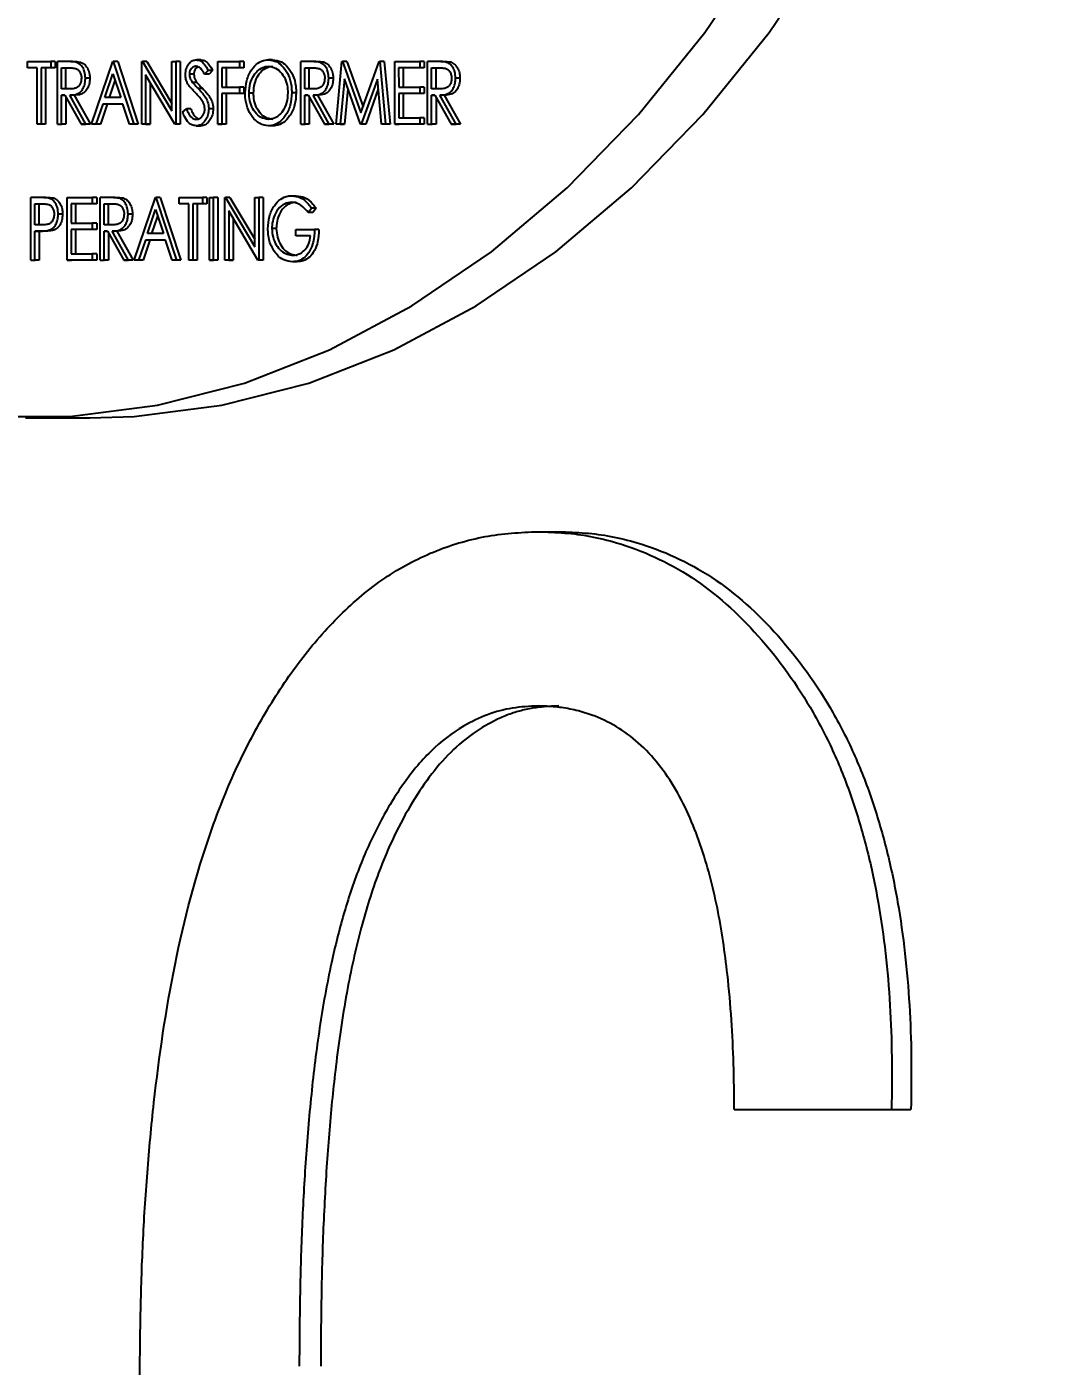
# Model space of a CAD drawing. Header units: millimetres. Extents: x 118006 to 124636, y -130611 to -125922.
# Drawn here: x 121297.31 to 121329.63, y -127340.73 to -127298.03 of the extents above; entities that cross this region are included whole.
import ezdxf

# ---------------------------------------------------------------- set-up
doc = ezdxf.new("R2010")
doc.units = ezdxf.units.MM
doc.header["$LTSCALE"] = 13
for name, color, linetype in [('几何体', 7, 'Continuous'), ('尺寸', 3, 'Continuous'), ('注释', 2, 'Continuous')]:
    doc.layers.add(name, color=color, linetype=linetype)
doc.styles.add('SLDTEXTSTYLE0', font='hyswlongfangsong.ttf')
doc.styles.get("Standard").update_dxf_attribs({"font": 'gbenor.shx', "bigfont": 'gbcbig.shx'})
doc.dimstyles.new('SLDDIMSTYLE0', dxfattribs={"dimtxt": 50, "dimasz": 40.8, "dimexe": 0, "dimexo": 0.0625, "dimgap": 12.5, "dimtad": 2, "dimdec": 0, "dimrnd": 1e-09, "dimzin": 12, "dimdsep": 46, "dimtxsty": 'SLDTEXTSTYLE0', "dimsah": 1, "dimcen": 0.09, "dimadec": 0, "dimazin": 3, "dimtfac": 1, "dimtdec": 0, "dimtmove": 0, "dimatfit": 0, "dimfxl": 1, "dimfrac": 2, "dimtolj": 1, "dimtzin": 12, "dimarcsym": 0})
doc.dimstyles.new('SLDDIMSTYLE2', dxfattribs={"dimtxt": 0.18, "dimasz": 40.8, "dimexe": 0, "dimexo": 0.0625, "dimgap": 0, "dimtad": 0, "dimtih": 1, "dimtoh": 1, "dimdec": 0, "dimrnd": 1e-09, "dimzin": 0, "dimdsep": 46, "dimtxsty": 'Standard', "dimsah": 1, "dimcen": 0.09, "dimadec": 0, "dimazin": 0, "dimtfac": 40.8, "dimtdec": 0, "dimtofl": 0, "dimtmove": 0, "dimatfit": 3, "dimfxl": 1, "dimfrac": 2, "dimtolj": 1, "dimtzin": 0, "dimarcsym": 0})

# ---------------------------------------------------------------- blocks, each defined once
blk = doc.blocks.new('*D37')
at = {"layer": 'Defpoints', "color": 0, "transparency": 16777216}
for p in [(121116.804, -127104.562), (121428.729, -127104.562), (121501.992, -127792.811)]:
    blk.add_point(p, dxfattribs=at)
at = {"layer": '尺寸', "color": 0, "lineweight": -2, "transparency": 16777216}
for p, q in [((121428.666, -127104.562), (121116.804, -127104.562)), ((121116.804, -127752.011), (121116.804, -127145.362)), ((121501.929, -127792.811), (121116.804, -127792.811))]:
    blk.add_line(p, q, dxfattribs=at)
at = {"layer": '尺寸', "color": 0, "transparency": 16777216}
for points in [[(121110.004, -127145.362), (121123.604, -127145.362), (121116.804, -127104.562)], [(121110.004, -127752.011), (121123.604, -127752.011), (121116.804, -127792.811)]]:
    blk.add_solid(points, dxfattribs=at)
at = {"layer": '尺寸', "color": 0, "transparency": 16777216, "insert": (121054.304, -127398.573), "char_height": 50, "attachment_point": 2, "rotation": 90, "style": 'SLDTEXTSTYLE0'}
blk.add_mtext('\\A1;730', dxfattribs=at)

msp = doc.modelspace()

# ---------------------------------------------------------------- linework, layer by layer
at = {"layer": '几何体'}
for p, q in [((121302.861, -127299.082), (121302.72, -127299.082)), ((121305.151, -127299.082), (121305.009, -127299.082)), ((121297.331, -127299.339), (121297.331, -127299.134)), ((121297.331, -127299.134), (121298.074, -127299.134)), ((121297.639, -127299.339), (121297.331, -127299.339)), ((121297.472, -127299.339), (121297.331, -127299.339)), ((121297.639, -127299.339), (121297.472, -127299.339)), ((121297.639, -127301.134), (121297.639, -127299.339)), ((121298.074, -127299.339), (121297.766, -127299.339)), ((121297.766, -127299.339), (121297.766, -127301.134)), ((121297.908, -127299.339), (121297.766, -127299.339)), ((121297.908, -127299.339), (121297.908, -127301.134)), ((121298.216, -127299.339), (121297.908, -127299.339)), ((121298.074, -127299.134), (121298.074, -127299.339)), ((121298.216, -127299.134), (121298.074, -127299.134)), ((121298.216, -127299.339), (121298.074, -127299.339)), ((121298.216, -127299.134), (121298.216, -127299.339)), ((121298.292, -127301.134), (121298.292, -127299.134)), ((121298.575, -127299.134), (121298.292, -127299.134)), ((121298.419, -127299.339), (121298.684, -127299.339)), ((121298.419, -127300.006), (121298.419, -127299.339)), ((121298.419, -127299.339), (121298.56, -127299.339)), ((121298.56, -127300.006), (121298.56, -127299.339)), ((121298.56, -127299.339), (121298.684, -127299.339)), ((121298.716, -127299.134), (121298.575, -127299.134)), ((121299.037, -127299.161), (121298.895, -127299.161)), ((121299.38, -127301.134), (121300.051, -127299.134)), ((121299.802, -127300.287), (121300.058, -127299.523)), ((121300.051, -127299.134), (121300.069, -127299.134)), ((121300.058, -127299.523), (121300.308, -127300.287)), ((121300.21, -127299.134), (121300.069, -127299.134)), ((121300.069, -127299.134), (121300.722, -127301.133)), ((121300.21, -127299.134), (121300.863, -127301.133)), ((121300.975, -127301.133), (121300.975, -127299.133)), ((121300.975, -127299.133), (121301.002, -127299.133)), ((121301.002, -127299.133), (121301.936, -127300.707)), ((121301.143, -127299.133), (121301.002, -127299.133)), ((121301.143, -127299.133), (121301.936, -127300.469)), ((121301.936, -127300.707), (121301.936, -127299.133)), ((121301.936, -127299.133), (121302.063, -127299.133)), ((121302.063, -127299.133), (121302.063, -127301.133)), ((121302.205, -127299.133), (121302.063, -127299.133)), ((121302.205, -127299.133), (121302.205, -127301.133)), ((121302.64, -127299.54), (121302.498, -127299.54)), ((121303.097, -127299.42), (121302.982, -127299.543)), ((121303.123, -127299.543), (121302.982, -127299.543)), ((121303.238, -127299.42), (121303.097, -127299.42)), ((121303.238, -127299.42), (121303.123, -127299.543)), ((121303.405, -127301.133), (121303.405, -127299.133)), ((121303.405, -127299.133), (121304.094, -127299.133)), ((121304.094, -127299.338), (121303.532, -127299.338)), ((121303.532, -127299.338), (121303.532, -127299.954)), ((121303.673, -127299.338), (121303.532, -127299.338)), ((121303.673, -127299.338), (121303.673, -127299.954)), ((121304.235, -127299.338), (121303.673, -127299.338)), ((121304.094, -127299.133), (121304.094, -127299.338)), ((121304.235, -127299.133), (121304.094, -127299.133)), ((121304.235, -127299.338), (121304.094, -127299.338)), ((121304.235, -127299.133), (121304.235, -127299.338)), ((121306.052, -127301.133), (121306.052, -127299.133)), ((121306.335, -127299.133), (121306.052, -127299.133)), ((121306.179, -127299.338), (121306.444, -127299.338)), ((121306.179, -127300.005), (121306.179, -127299.338)), ((121306.179, -127299.338), (121306.32, -127299.338)), ((121306.32, -127300.005), (121306.32, -127299.338)), ((121306.32, -127299.338), (121306.444, -127299.338)), ((121306.476, -127299.133), (121306.335, -127299.133)), ((121306.797, -127299.16), (121306.655, -127299.16)), ((121307.176, -127301.133), (121307.363, -127299.133)), ((121307.363, -127299.133), (121307.381, -127299.133)), ((121307.381, -127299.133), (121307.965, -127300.774)), ((121307.522, -127299.133), (121307.381, -127299.133)), ((121307.522, -127299.133), (121308.035, -127300.575)), ((121307.965, -127300.774), (121308.547, -127299.132)), ((121308.547, -127299.132), (121308.566, -127299.132)), ((121308.566, -127299.132), (121308.754, -127301.132)), ((121308.707, -127299.132), (121308.566, -127299.132)), ((121308.707, -127299.132), (121308.895, -127301.132)), ((121309.044, -127301.132), (121309.044, -127299.132)), ((121309.044, -127299.132), (121309.841, -127299.132)), ((121309.841, -127299.337), (121309.17, -127299.337)), ((121309.17, -127299.337), (121309.171, -127299.953)), ((121309.312, -127299.337), (121309.17, -127299.337)), ((121309.312, -127299.337), (121309.312, -127299.953)), ((121309.983, -127299.337), (121309.312, -127299.337)), ((121309.841, -127299.132), (121309.841, -127299.337)), ((121309.983, -127299.132), (121309.841, -127299.132)), ((121309.983, -127299.337), (121309.841, -127299.337)), ((121309.983, -127299.132), (121309.983, -127299.337)), ((121310.095, -127301.132), (121310.095, -127299.132)), ((121310.378, -127299.132), (121310.095, -127299.132)), ((121310.222, -127299.337), (121310.487, -127299.337)), ((121310.222, -127300.004), (121310.222, -127299.337)), ((121310.222, -127299.337), (121310.364, -127299.337)), ((121310.364, -127300.004), (121310.364, -127299.337)), ((121310.364, -127299.337), (121310.487, -127299.337)), ((121310.52, -127299.132), (121310.378, -127299.132)), ((121310.84, -127299.159), (121310.699, -127299.159)), ((121299.322, -127299.668), (121299.18, -127299.668)), ((121299.944, -127300.287), (121300.128, -127299.737)), ((121302.034, -127301.133), (121301.102, -127299.563)), ((121301.102, -127299.563), (121301.102, -127301.133)), ((121301.244, -127299.801), (121301.244, -127301.133)), ((121302.733, -127299.799), (121302.592, -127299.799)), ((121303.532, -127299.954), (121304.094, -127299.954)), ((121304.094, -127299.954), (121304.094, -127300.159)), ((121304.235, -127299.954), (121304.094, -127299.954)), ((121304.235, -127299.954), (121304.235, -127300.159)), ((121307.082, -127299.667), (121306.94, -127299.667)), ((121307.439, -127299.69), (121307.304, -127301.133)), ((121307.952, -127301.132), (121307.439, -127299.69)), ((121308.491, -127299.693), (121307.98, -127301.132)), ((121308.626, -127301.132), (121308.491, -127299.693)), ((121309.171, -127299.953), (121309.841, -127299.953)), ((121309.841, -127299.953), (121309.841, -127300.158)), ((121309.983, -127299.953), (121309.841, -127299.953)), ((121309.983, -127299.953), (121309.983, -127300.158)), ((121311.125, -127299.667), (121310.984, -127299.667)), ((121298.678, -127300.008), (121298.419, -127300.006)), ((121298.56, -127300.006), (121298.419, -127300.006)), ((121298.419, -127300.211), (121298.522, -127300.211)), ((121298.419, -127301.134), (121298.419, -127300.211)), ((121298.522, -127300.211), (121298.419, -127300.211)), ((121298.522, -127300.211), (121299.042, -127301.134)), ((121298.693, -127300.007), (121298.56, -127300.006)), ((121298.56, -127300.279), (121298.56, -127301.134)), ((121299.199, -127301.134), (121298.679, -127300.211)), ((121298.82, -127300.211), (121298.679, -127300.211)), ((121298.82, -127300.211), (121299.34, -127301.134)), ((121300.308, -127300.287), (121299.802, -127300.287)), ((121302.923, -127299.998), (121302.782, -127299.998)), ((121304.094, -127300.159), (121303.532, -127300.159)), ((121303.532, -127300.159), (121303.532, -127301.133)), ((121303.673, -127300.159), (121303.532, -127300.159)), ((121304.235, -127300.159), (121303.673, -127300.159)), ((121303.673, -127300.159), (121303.673, -127301.133)), ((121304.235, -127300.159), (121304.094, -127300.159)), ((121304.544, -127300.141), (121304.402, -127300.141)), ((121305.903, -127300.132), (121305.762, -127300.132)), ((121306.438, -127300.007), (121306.179, -127300.005)), ((121306.32, -127300.005), (121306.179, -127300.005)), ((121306.179, -127300.21), (121306.282, -127300.21)), ((121306.179, -127301.133), (121306.179, -127300.21)), ((121306.282, -127300.21), (121306.179, -127300.21)), ((121306.282, -127300.21), (121306.802, -127301.133)), ((121306.453, -127300.006), (121306.32, -127300.005)), ((121306.32, -127300.278), (121306.32, -127301.133)), ((121306.959, -127301.133), (121306.439, -127300.21)), ((121306.58, -127300.21), (121306.439, -127300.21)), ((121306.58, -127300.21), (121307.1, -127301.133)), ((121307.551, -127300.005), (121307.445, -127301.133)), ((121308.52, -127300.008), (121308.122, -127301.132)), ((121309.841, -127300.158), (121309.171, -127300.158)), ((121309.171, -127300.158), (121309.171, -127300.927)), ((121309.312, -127300.158), (121309.171, -127300.158)), ((121309.312, -127300.158), (121309.312, -127300.927)), ((121309.983, -127300.158), (121309.312, -127300.158)), ((121309.983, -127300.158), (121309.841, -127300.158)), ((121310.481, -127300.007), (121310.222, -127300.004)), ((121310.364, -127300.004), (121310.222, -127300.004)), ((121310.222, -127300.209), (121310.325, -127300.209)), ((121310.222, -127301.132), (121310.222, -127300.209)), ((121310.325, -127300.209), (121310.222, -127300.209)), ((121310.325, -127300.209), (121310.845, -127301.132)), ((121310.496, -127300.005), (121310.364, -127300.004)), ((121310.364, -127300.277), (121310.364, -127301.132)), ((121311.002, -127301.132), (121310.482, -127300.209)), ((121310.624, -127300.209), (121310.482, -127300.209)), ((121310.624, -127300.209), (121311.143, -127301.132)), ((121299.733, -127300.493), (121299.518, -127301.134)), ((121299.875, -127300.493), (121299.66, -127301.134)), ((121300.375, -127300.492), (121299.733, -127300.493)), ((121299.875, -127300.493), (121299.733, -127300.493)), ((121300.375, -127300.492), (121299.875, -127300.493)), ((121300.584, -127301.133), (121300.375, -127300.492)), ((121302.281, -127300.747), (121302.4, -127300.646)), ((121302.542, -127300.646), (121302.4, -127300.646)), ((121303.256, -127300.643), (121303.115, -127300.643)), ((121297.766, -127301.134), (121297.639, -127301.134)), ((121297.781, -127301.134), (121297.639, -127301.134)), ((121297.908, -127301.134), (121297.766, -127301.134)), ((121297.908, -127301.134), (121297.781, -127301.134)), ((121298.292, -127301.134), (121298.419, -127301.134)), ((121298.292, -127301.134), (121298.433, -127301.134)), ((121298.56, -127301.134), (121298.419, -127301.134)), ((121298.56, -127301.134), (121298.433, -127301.134)), ((121299.042, -127301.134), (121299.199, -127301.134)), ((121299.183, -127301.134), (121299.042, -127301.134)), ((121299.34, -127301.134), (121299.183, -127301.134)), ((121299.34, -127301.134), (121299.199, -127301.134)), ((121299.518, -127301.134), (121299.38, -127301.134)), ((121299.521, -127301.134), (121299.38, -127301.134)), ((121299.66, -127301.134), (121299.518, -127301.134)), ((121299.66, -127301.134), (121299.521, -127301.134)), ((121300.722, -127301.133), (121300.584, -127301.133)), ((121300.725, -127301.133), (121300.584, -127301.133)), ((121300.863, -127301.133), (121300.722, -127301.133)), ((121300.863, -127301.133), (121300.725, -127301.133)), ((121301.102, -127301.133), (121300.975, -127301.133)), ((121301.117, -127301.133), (121300.975, -127301.133)), ((121301.102, -127301.133), (121301.244, -127301.133)), ((121301.244, -127301.133), (121301.117, -127301.133)), ((121302.063, -127301.133), (121302.034, -127301.133)), ((121302.176, -127301.133), (121302.034, -127301.133)), ((121302.205, -127301.133), (121302.063, -127301.133)), ((121302.205, -127301.133), (121302.176, -127301.133)), ((121302.711, -127301.184), (121302.852, -127301.184)), ((121303.532, -127301.133), (121303.405, -127301.133)), ((121303.405, -127301.133), (121303.546, -127301.133)), ((121303.673, -127301.133), (121303.532, -127301.133)), ((121303.673, -127301.133), (121303.546, -127301.133)), ((121305.162, -127301.184), (121305.021, -127301.184)), ((121306.052, -127301.133), (121306.179, -127301.133)), ((121306.052, -127301.133), (121306.194, -127301.133)), ((121306.32, -127301.133), (121306.179, -127301.133)), ((121306.32, -127301.133), (121306.194, -127301.133)), ((121306.802, -127301.133), (121306.959, -127301.133)), ((121306.943, -127301.133), (121306.802, -127301.133)), ((121307.1, -127301.133), (121306.943, -127301.133)), ((121307.1, -127301.133), (121306.959, -127301.133)), ((121307.304, -127301.133), (121307.176, -127301.133)), ((121307.318, -127301.133), (121307.176, -127301.133)), ((121307.304, -127301.133), (121307.445, -127301.133)), ((121307.445, -127301.133), (121307.318, -127301.133)), ((121307.98, -127301.132), (121307.952, -127301.132)), ((121308.093, -127301.132), (121307.952, -127301.132)), ((121308.122, -127301.132), (121307.98, -127301.132)), ((121308.122, -127301.132), (121308.093, -127301.132)), ((121308.754, -127301.132), (121308.626, -127301.132)), ((121308.768, -127301.132), (121308.626, -127301.132)), ((121308.895, -127301.132), (121308.754, -127301.132)), ((121308.895, -127301.132), (121308.768, -127301.132)), ((121309.841, -127301.132), (121309.044, -127301.132)), ((121309.044, -127301.132), (121309.185, -127301.132)), ((121309.171, -127300.927), (121309.841, -127300.927)), ((121309.983, -127301.132), (121309.185, -127301.132)), ((121309.841, -127300.927), (121309.841, -127301.132)), ((121309.983, -127300.927), (121309.841, -127300.927)), ((121309.983, -127301.132), (121309.841, -127301.132)), ((121309.983, -127300.927), (121309.983, -127301.132)), ((121310.095, -127301.132), (121310.222, -127301.132)), ((121310.095, -127301.132), (121310.237, -127301.132)), ((121310.364, -127301.132), (121310.222, -127301.132)), ((121310.364, -127301.132), (121310.237, -127301.132)), ((121310.845, -127301.132), (121311.002, -127301.132)), ((121310.986, -127301.132), (121310.845, -127301.132)), ((121311.143, -127301.132), (121310.986, -127301.132)), ((121311.143, -127301.132), (121311.002, -127301.132)), ((121297.44, -127305.467), (121297.44, -127303.467)), ((121297.717, -127303.467), (121297.44, -127303.467)), ((121297.567, -127303.672), (121297.826, -127303.672)), ((121297.567, -127304.339), (121297.567, -127303.672)), ((121297.567, -127303.672), (121297.708, -127303.672)), ((121297.708, -127304.339), (121297.708, -127303.672)), ((121297.708, -127303.672), (121297.826, -127303.672)), ((121297.859, -127303.467), (121297.717, -127303.467)), ((121298.181, -127303.497), (121298.039, -127303.497)), ((121298.601, -127305.467), (121298.6, -127303.467)), ((121298.6, -127303.467), (121299.398, -127303.467)), ((121299.398, -127303.672), (121298.727, -127303.672)), ((121298.727, -127303.672), (121298.727, -127304.288)), ((121298.869, -127303.672), (121298.727, -127303.672)), ((121298.869, -127303.672), (121298.869, -127304.288)), ((121299.54, -127303.672), (121298.869, -127303.672)), ((121299.398, -127303.467), (121299.398, -127303.672)), ((121299.54, -127303.467), (121299.398, -127303.467)), ((121299.54, -127303.672), (121299.398, -127303.672)), ((121299.54, -127303.467), (121299.54, -127303.672)), ((121299.652, -127305.467), (121299.652, -127303.467)), ((121299.935, -127303.467), (121299.652, -127303.467)), ((121299.779, -127303.672), (121300.044, -127303.672)), ((121299.779, -127304.339), (121299.779, -127303.672)), ((121299.779, -127303.672), (121299.92, -127303.672)), ((121299.92, -127304.339), (121299.92, -127303.672)), ((121299.92, -127303.672), (121300.044, -127303.672)), ((121300.076, -127303.467), (121299.935, -127303.467)), ((121300.397, -127303.494), (121300.255, -127303.494)), ((121300.74, -127305.467), (121301.411, -127303.467)), ((121301.411, -127303.467), (121301.429, -127303.467)), ((121301.429, -127303.467), (121302.082, -127305.467)), ((121301.57, -127303.467), (121301.429, -127303.467)), ((121301.57, -127303.467), (121302.223, -127305.467)), ((121302.172, -127303.467), (121302.916, -127303.466)), ((121302.172, -127303.672), (121302.172, -127303.467)), ((121302.48, -127303.672), (121302.172, -127303.672)), ((121302.314, -127303.672), (121302.172, -127303.672)), ((121302.48, -127303.672), (121302.314, -127303.672)), ((121302.481, -127305.467), (121302.48, -127303.672)), ((121302.916, -127303.672), (121302.607, -127303.672)), ((121302.607, -127303.672), (121302.607, -127305.467)), ((121302.749, -127303.672), (121302.607, -127303.672)), ((121302.749, -127303.672), (121302.749, -127305.467)), ((121303.057, -127303.672), (121302.749, -127303.672)), ((121302.916, -127303.466), (121302.916, -127303.672)), ((121303.057, -127303.466), (121302.916, -127303.466)), ((121303.057, -127303.672), (121302.916, -127303.672)), ((121303.057, -127303.466), (121303.057, -127303.672)), ((121303.133, -127305.466), (121303.133, -127303.466)), ((121303.133, -127303.466), (121303.26, -127303.466)), ((121303.26, -127303.466), (121303.26, -127305.466)), ((121303.401, -127303.466), (121303.26, -127303.466)), ((121303.401, -127303.466), (121303.402, -127305.466)), ((121303.623, -127305.466), (121303.623, -127303.466)), ((121303.623, -127303.466), (121303.649, -127303.466)), ((121303.649, -127303.466), (121304.584, -127305.04)), ((121303.791, -127303.466), (121303.649, -127303.466)), ((121303.791, -127303.466), (121304.584, -127304.802)), ((121304.584, -127305.04), (121304.584, -127303.466)), ((121304.584, -127303.466), (121304.711, -127303.466)), ((121304.711, -127303.466), (121304.711, -127305.466)), ((121304.852, -127303.466), (121304.711, -127303.466)), ((121304.852, -127303.466), (121304.852, -127305.466)), ((121305.761, -127303.415), (121305.903, -127303.415)), ((121306.397, -127303.807), (121306.288, -127303.953)), ((121306.538, -127303.807), (121306.397, -127303.807)), ((121306.538, -127303.807), (121306.429, -127303.953)), ((121298.452, -127304.004), (121298.31, -127304.004)), ((121300.682, -127304.002), (121300.54, -127304.002)), ((121301.162, -127304.621), (121301.418, -127303.856)), ((121301.304, -127304.621), (121301.488, -127304.07)), ((121301.418, -127303.856), (121301.668, -127304.62)), ((121304.682, -127305.466), (121303.75, -127303.896)), ((121303.75, -127303.896), (121303.75, -127305.466)), ((121303.891, -127304.134), (121303.891, -127305.466)), ((121306.429, -127303.953), (121306.288, -127303.953)), ((121297.815, -127304.343), (121297.567, -127304.339)), ((121297.708, -127304.339), (121297.567, -127304.339)), ((121297.567, -127304.544), (121297.668, -127304.544)), ((121297.567, -127305.467), (121297.567, -127304.544)), ((121297.708, -127304.544), (121297.567, -127304.544)), ((121297.81, -127304.544), (121297.668, -127304.544)), ((121297.838, -127304.341), (121297.708, -127304.339)), ((121297.81, -127304.544), (121297.708, -127304.544)), ((121297.708, -127304.544), (121297.709, -127305.467)), ((121298.17, -127304.511), (121298.028, -127304.511)), ((121298.727, -127304.288), (121299.398, -127304.287)), ((121299.398, -127304.493), (121298.727, -127304.493)), ((121298.727, -127304.493), (121298.727, -127305.262)), ((121298.869, -127304.493), (121298.727, -127304.493)), ((121298.869, -127304.493), (121298.869, -127305.262)), ((121299.54, -127304.493), (121298.869, -127304.493)), ((121299.398, -127304.287), (121299.398, -127304.493)), ((121299.54, -127304.287), (121299.398, -127304.287)), ((121299.54, -127304.493), (121299.398, -127304.493)), ((121299.54, -127304.287), (121299.54, -127304.493)), ((121300.038, -127304.341), (121299.779, -127304.339)), ((121299.92, -127304.339), (121299.779, -127304.339)), ((121299.779, -127304.544), (121299.882, -127304.544)), ((121299.779, -127305.467), (121299.779, -127304.544)), ((121299.882, -127304.544), (121299.779, -127304.544)), ((121299.882, -127304.544), (121300.402, -127305.467)), ((121300.053, -127304.34), (121299.92, -127304.339)), ((121299.92, -127304.612), (121299.92, -127305.467)), ((121300.559, -127305.467), (121300.039, -127304.544)), ((121300.18, -127304.544), (121300.039, -127304.544)), ((121300.18, -127304.544), (121300.7, -127305.467)), ((121301.668, -127304.62), (121301.162, -127304.621)), ((121305.269, -127304.457), (121305.128, -127304.457)), ((121305.889, -127304.697), (121305.889, -127304.492)), ((121305.889, -127304.492), (121306.487, -127304.492)), ((121306.629, -127304.492), (121306.487, -127304.492)), ((121301.094, -127304.826), (121300.879, -127305.467)), ((121301.235, -127304.826), (121301.02, -127305.467)), ((121301.735, -127304.826), (121301.094, -127304.826)), ((121301.235, -127304.826), (121301.094, -127304.826)), ((121301.735, -127304.826), (121301.235, -127304.826)), ((121301.944, -127305.467), (121301.735, -127304.826)), ((121306.361, -127304.697), (121305.889, -127304.697)), ((121306.031, -127304.697), (121305.889, -127304.697)), ((121306.361, -127304.697), (121306.031, -127304.697)), ((121297.44, -127305.467), (121297.567, -127305.467)), ((121297.44, -127305.467), (121297.582, -127305.467)), ((121297.709, -127305.467), (121297.567, -127305.467)), ((121297.709, -127305.467), (121297.582, -127305.467)), ((121299.398, -127305.467), (121298.601, -127305.467)), ((121298.601, -127305.467), (121298.742, -127305.467)), ((121298.727, -127305.262), (121299.398, -127305.262)), ((121299.54, -127305.467), (121298.742, -127305.467)), ((121299.398, -127305.262), (121299.398, -127305.467)), ((121299.54, -127305.262), (121299.398, -127305.262)), ((121299.54, -127305.467), (121299.398, -127305.467)), ((121299.54, -127305.262), (121299.54, -127305.467)), ((121299.652, -127305.467), (121299.779, -127305.467)), ((121299.652, -127305.467), (121299.794, -127305.467)), ((121299.92, -127305.467), (121299.779, -127305.467)), ((121299.92, -127305.467), (121299.794, -127305.467)), ((121300.402, -127305.467), (121300.559, -127305.467)), ((121300.543, -127305.467), (121300.402, -127305.467)), ((121300.7, -127305.467), (121300.543, -127305.467)), ((121300.7, -127305.467), (121300.559, -127305.467)), ((121300.879, -127305.467), (121300.74, -127305.467)), ((121300.881, -127305.467), (121300.74, -127305.467)), ((121301.02, -127305.467), (121300.879, -127305.467)), ((121301.02, -127305.467), (121300.881, -127305.467)), ((121302.082, -127305.467), (121301.944, -127305.467)), ((121302.085, -127305.467), (121301.944, -127305.467)), ((121302.223, -127305.467), (121302.082, -127305.467)), ((121302.223, -127305.467), (121302.085, -127305.467)), ((121302.607, -127305.467), (121302.481, -127305.467)), ((121302.622, -127305.467), (121302.481, -127305.467)), ((121302.749, -127305.467), (121302.607, -127305.467)), ((121302.749, -127305.467), (121302.622, -127305.467)), ((121303.133, -127305.466), (121303.275, -127305.466)), ((121303.26, -127305.466), (121303.133, -127305.466)), ((121303.402, -127305.466), (121303.26, -127305.466)), ((121303.402, -127305.466), (121303.275, -127305.466)), ((121303.75, -127305.466), (121303.623, -127305.466)), ((121303.764, -127305.466), (121303.623, -127305.466)), ((121303.75, -127305.466), (121303.891, -127305.466)), ((121303.891, -127305.466), (121303.764, -127305.466)), ((121304.711, -127305.466), (121304.682, -127305.466)), ((121304.823, -127305.466), (121304.682, -127305.466)), ((121304.852, -127305.466), (121304.711, -127305.466)), ((121304.852, -127305.466), (121304.823, -127305.466)), ((121305.928, -127305.517), (121305.787, -127305.517)), ((121297.274, -127310.498), (121299.324, -127310.498)), ((121313.617, -127314.126), (121314.275, -127314.126)), ((121319.873, -127332.547), (121324.888, -127332.547)), ((121324.888, -127332.547), (121325.509, -127332.547))]:
    msp.add_line(p, q, dxfattribs=at)
at = {"layer": '几何体', "flags": 128}
for points in [[(121273.673, -127295.339), (121275.616, -127298.214), (121277.734, -127300.83), (121280.01, -127303.168), (121282.424, -127305.207), (121284.958, -127306.933), (121287.591, -127308.33), (121290.302, -127309.388), (121293.069, -127310.098), (121295.87, -127310.454), (121298.683, -127310.453), (121301.484, -127310.096), (121304.251, -127309.386), (121306.962, -127308.327), (121309.595, -127306.93), (121312.129, -127305.204), (121314.543, -127303.163), (121316.818, -127300.825), (121318.936, -127298.208), (121320.879, -127295.333)], [(121299.324, -127310.498), (121300.733, -127310.453), (121303.534, -127310.096), (121306.302, -127309.386), (121309.012, -127308.327), (121311.645, -127306.93), (121314.179, -127305.204), (121316.593, -127303.163), (121318.868, -127300.825), (121320.986, -127298.208), (121322.929, -127295.333)]]:
    msp.add_lwpolyline(points, dxfattribs=at)
at = {"layer": '几何体'}
for points, knots in [([(121302.371, -127299.549), (121302.377, -127299.484), (121302.386, -127299.36), (121302.461, -127299.216), (121302.556, -127299.126), (121302.645, -127299.086), (121302.701, -127299.083), (121302.72, -127299.082)], [0, 0, 0, 0, 0.256161, 0.487493, 0.682925, 0.894712, 1, 1, 1, 1]), ([(121302.72, -127299.082), (121302.768, -127299.089), (121302.862, -127299.104), (121302.994, -127299.232), (121303.06, -127299.352), (121303.097, -127299.42)], [0, 0, 0, 0, 0.308546, 0.60623, 1, 1, 1, 1]), ([(121302.861, -127299.082), (121302.909, -127299.089), (121303.004, -127299.104), (121303.136, -127299.232), (121303.201, -127299.352), (121303.238, -127299.42)], [0, 0, 0, 0, 0.308546, 0.60623, 1, 1, 1, 1]), ([(121304.275, -127300.142), (121304.285, -127300.006), (121304.305, -127299.733), (121304.462, -127299.396), (121304.674, -127299.174), (121304.866, -127299.089), (121304.979, -127299.083), (121305.009, -127299.082)], [0, 0, 0, 0, 0.2470684, 0.495165, 0.7079157, 0.9211242, 1, 1, 1, 1]), ([(121305.009, -127299.082), (121305.106, -127299.093), (121305.282, -127299.115), (121305.505, -127299.31), (121305.67, -127299.572), (121305.753, -127299.866), (121305.759, -127300.06), (121305.762, -127300.132)], [0, 0, 0, 0, 0.243298, 0.44705, 0.649971, 0.870186, 1, 1, 1, 1]), ([(121305.151, -127299.082), (121305.247, -127299.093), (121305.424, -127299.115), (121305.647, -127299.31), (121305.811, -127299.572), (121305.894, -127299.866), (121305.901, -127300.06), (121305.903, -127300.132)], [0, 0, 0, 0, 0.243298, 0.44705, 0.649971, 0.870186, 1, 1, 1, 1]), ([(121298.895, -127299.161), (121298.848, -127299.152), (121298.772, -127299.138), (121298.665, -127299.134), (121298.605, -127299.134), (121298.575, -127299.134)], [0, 0, 0, 0, 0.442104, 0.720959, 1, 1, 1, 1]), ([(121298.684, -127299.339), (121298.731, -127299.34), (121298.81, -127299.342), (121298.914, -127299.37), (121298.984, -127299.435), (121299.031, -127299.521), (121299.052, -127299.604), (121299.053, -127299.655), (121299.053, -127299.668)], [0, 0, 0, 0, 0.286585, 0.481227, 0.632257, 0.783125, 0.942012, 1, 1, 1, 1]), ([(121298.716, -127299.134), (121298.763, -127299.134), (121298.841, -127299.135), (121298.948, -127299.142), (121299.007, -127299.154), (121299.037, -127299.161)], [0, 0, 0, 0, 0.440093, 0.719437, 1, 1, 1, 1]), ([(121299.18, -127299.668), (121299.176, -127299.6), (121299.169, -127299.477), (121299.101, -127299.325), (121299.012, -127299.213), (121298.935, -127299.179), (121298.895, -127299.161)], [0, 0, 0, 0, 0.288994, 0.519764, 0.749844, 1, 1, 1, 1]), ([(121299.037, -127299.161), (121299.083, -127299.183), (121299.171, -127299.225), (121299.267, -127299.365), (121299.316, -127299.52), (121299.32, -127299.623), (121299.322, -127299.668)], [0, 0, 0, 0, 0.289455, 0.55966, 0.807923, 1, 1, 1, 1]), ([(121302.45, -127299.853), (121302.437, -127299.826), (121302.412, -127299.777), (121302.38, -127299.675), (121302.375, -127299.598), (121302.371, -127299.549)], [0, 0, 0, 0, 0.303628, 0.55033, 1, 1, 1, 1]), ([(121302.706, -127299.287), (121302.673, -127299.291), (121302.618, -127299.298), (121302.552, -127299.359), (121302.511, -127299.43), (121302.5, -127299.497), (121302.499, -127299.532), (121302.498, -127299.54)], [0, 0, 0, 0, 0.316945, 0.534718, 0.753051, 0.945214, 1, 1, 1, 1]), ([(121302.498, -127299.54), (121302.501, -127299.574), (121302.505, -127299.644), (121302.544, -127299.731), (121302.577, -127299.778), (121302.592, -127299.799)], [0, 0, 0, 0, 0.339169, 0.701798, 1, 1, 1, 1]), ([(121302.777, -127299.305), (121302.768, -127299.307), (121302.738, -127299.313), (121302.694, -127299.36), (121302.653, -127299.43), (121302.641, -127299.497), (121302.64, -127299.532), (121302.64, -127299.54)], [0, 0, 0, 0, 0.10718, 0.39183, 0.677214, 0.928389, 1, 1, 1, 1]), ([(121302.64, -127299.54), (121302.642, -127299.574), (121302.647, -127299.644), (121302.685, -127299.731), (121302.718, -127299.778), (121302.733, -127299.799)], [0, 0, 0, 0, 0.339169, 0.701798, 1, 1, 1, 1]), ([(121302.982, -127299.543), (121302.949, -127299.485), (121302.899, -127299.394), (121302.805, -127299.306), (121302.743, -127299.289), (121302.71, -127299.287), (121302.706, -127299.287)], [0, 0, 0, 0, 0.4567022, 0.7101318, 0.964707, 1, 1, 1, 1]), ([(121304.402, -127300.141), (121304.409, -127300.039), (121304.422, -127299.833), (121304.538, -127299.576), (121304.699, -127299.394), (121304.863, -127299.299), (121304.974, -127299.29), (121305.016, -127299.287)], [0, 0, 0, 0, 0.226264, 0.453906, 0.652886, 0.868791, 1, 1, 1, 1]), ([(121304.544, -127300.141), (121304.55, -127300.039), (121304.564, -127299.833), (121304.679, -127299.576), (121304.84, -127299.394), (121305.005, -127299.299), (121305.115, -127299.29), (121305.157, -127299.287)], [0, 0, 0, 0, 0.2262643, 0.4539062, 0.6528865, 0.8687907, 1, 1, 1, 1]), ([(121305.016, -127299.287), (121305.093, -127299.299), (121305.247, -127299.322), (121305.447, -127299.495), (121305.582, -127299.738), (121305.631, -127299.966), (121305.634, -127300.094), (121305.635, -127300.132)], [0, 0, 0, 0, 0.2412913, 0.4827443, 0.7144314, 0.9159452, 1, 1, 1, 1]), ([(121306.655, -127299.16), (121306.608, -127299.151), (121306.532, -127299.137), (121306.425, -127299.133), (121306.365, -127299.133), (121306.335, -127299.133)], [0, 0, 0, 0, 0.442104, 0.720959, 1, 1, 1, 1]), ([(121306.444, -127299.338), (121306.491, -127299.339), (121306.57, -127299.341), (121306.674, -127299.369), (121306.744, -127299.434), (121306.792, -127299.52), (121306.812, -127299.603), (121306.813, -127299.654), (121306.813, -127299.667)], [0, 0, 0, 0, 0.286585, 0.481227, 0.632257, 0.783125, 0.942012, 1, 1, 1, 1]), ([(121306.476, -127299.133), (121306.524, -127299.133), (121306.601, -127299.134), (121306.708, -127299.141), (121306.767, -127299.153), (121306.797, -127299.16)], [0, 0, 0, 0, 0.4400933, 0.7194375, 1, 1, 1, 1]), ([(121306.94, -127299.667), (121306.936, -127299.599), (121306.929, -127299.476), (121306.861, -127299.324), (121306.772, -127299.212), (121306.695, -127299.178), (121306.655, -127299.16)], [0, 0, 0, 0, 0.288994, 0.519764, 0.749844, 1, 1, 1, 1]), ([(121306.797, -127299.16), (121306.843, -127299.182), (121306.931, -127299.224), (121307.027, -127299.364), (121307.076, -127299.519), (121307.08, -127299.622), (121307.082, -127299.667)], [0, 0, 0, 0, 0.289455, 0.55966, 0.807923, 1, 1, 1, 1]), ([(121310.699, -127299.159), (121310.652, -127299.151), (121310.575, -127299.136), (121310.468, -127299.133), (121310.408, -127299.132), (121310.378, -127299.132)], [0, 0, 0, 0, 0.442104, 0.720959, 1, 1, 1, 1]), ([(121310.487, -127299.337), (121310.534, -127299.338), (121310.614, -127299.34), (121310.717, -127299.368), (121310.787, -127299.433), (121310.835, -127299.519), (121310.855, -127299.603), (121310.856, -127299.653), (121310.857, -127299.667)], [0, 0, 0, 0, 0.286585, 0.481227, 0.632257, 0.783125, 0.942012, 1, 1, 1, 1]), ([(121310.52, -127299.132), (121310.567, -127299.133), (121310.644, -127299.134), (121310.751, -127299.14), (121310.81, -127299.153), (121310.84, -127299.159)], [0, 0, 0, 0, 0.440093, 0.719437, 1, 1, 1, 1]), ([(121310.984, -127299.667), (121310.98, -127299.599), (121310.972, -127299.476), (121310.905, -127299.324), (121310.815, -127299.211), (121310.738, -127299.177), (121310.699, -127299.159)], [0, 0, 0, 0, 0.288994, 0.519764, 0.749844, 1, 1, 1, 1]), ([(121310.84, -127299.159), (121310.886, -127299.181), (121310.975, -127299.223), (121311.071, -127299.363), (121311.119, -127299.519), (121311.123, -127299.622), (121311.125, -127299.667)], [0, 0, 0, 0, 0.289455, 0.55966, 0.807923, 1, 1, 1, 1]), ([(121299.053, -127299.668), (121299.05, -127299.71), (121299.044, -127299.793), (121298.995, -127299.894), (121298.923, -127299.966), (121298.814, -127300.006), (121298.73, -127300.007), (121298.678, -127300.008)], [0, 0, 0, 0, 0.174878, 0.346504, 0.496542, 0.692243, 1, 1, 1, 1]), ([(121298.679, -127300.211), (121298.776, -127300.205), (121298.914, -127300.197), (121299.067, -127300.068), (121299.14, -127299.937), (121299.176, -127299.797), (121299.179, -127299.706), (121299.18, -127299.668)], [0, 0, 0, 0, 0.400332, 0.565866, 0.732045, 0.888057, 1, 1, 1, 1]), ([(121299.322, -127299.668), (121299.318, -127299.736), (121299.31, -127299.859), (121299.245, -127300.014), (121299.156, -127300.12), (121299.012, -127300.201), (121298.897, -127300.207), (121298.82, -127300.211)], [0, 0, 0, 0, 0.199879, 0.36021, 0.520792, 0.681601, 1, 1, 1, 1]), ([(121302.682, -127300.125), (121302.641, -127300.084), (121302.559, -127300.002), (121302.487, -127299.903), (121302.45, -127299.853)], [0, 0, 0, 0, 0.498119, 1, 1, 1, 1]), ([(121302.592, -127299.799), (121302.61, -127299.82), (121302.647, -127299.861), (121302.711, -127299.926), (121302.756, -127299.972), (121302.782, -127299.998)], [0, 0, 0, 0, 0.299399, 0.598288, 1, 1, 1, 1]), ([(121302.733, -127299.799), (121302.751, -127299.82), (121302.788, -127299.861), (121302.852, -127299.926), (121302.897, -127299.972), (121302.923, -127299.998)], [0, 0, 0, 0, 0.2993994, 0.5982876, 1, 1, 1, 1]), ([(121306.813, -127299.667), (121306.81, -127299.709), (121306.804, -127299.792), (121306.755, -127299.893), (121306.683, -127299.965), (121306.574, -127300.005), (121306.49, -127300.006), (121306.438, -127300.007)], [0, 0, 0, 0, 0.174878, 0.346504, 0.496542, 0.692243, 1, 1, 1, 1]), ([(121306.439, -127300.21), (121306.536, -127300.204), (121306.674, -127300.196), (121306.827, -127300.067), (121306.9, -127299.936), (121306.936, -127299.796), (121306.939, -127299.705), (121306.94, -127299.667)], [0, 0, 0, 0, 0.400332, 0.565866, 0.732045, 0.888056, 1, 1, 1, 1]), ([(121307.082, -127299.667), (121307.078, -127299.735), (121307.07, -127299.858), (121307.005, -127300.013), (121306.916, -127300.119), (121306.772, -127300.2), (121306.657, -127300.206), (121306.58, -127300.21)], [0, 0, 0, 0, 0.199879, 0.36021, 0.520792, 0.681601, 1, 1, 1, 1]), ([(121310.857, -127299.667), (121310.853, -127299.708), (121310.847, -127299.791), (121310.798, -127299.893), (121310.726, -127299.965), (121310.618, -127300.004), (121310.533, -127300.006), (121310.481, -127300.007)], [0, 0, 0, 0, 0.174878, 0.346504, 0.496542, 0.692243, 1, 1, 1, 1]), ([(121310.482, -127300.209), (121310.579, -127300.204), (121310.717, -127300.196), (121310.87, -127300.067), (121310.944, -127299.935), (121310.98, -127299.795), (121310.982, -127299.705), (121310.984, -127299.667)], [0, 0, 0, 0, 0.400332, 0.565866, 0.732045, 0.888057, 1, 1, 1, 1]), ([(121311.125, -127299.667), (121311.121, -127299.735), (121311.113, -127299.857), (121311.048, -127300.012), (121310.959, -127300.118), (121310.815, -127300.2), (121310.7, -127300.205), (121310.624, -127300.209)], [0, 0, 0, 0, 0.199879, 0.36021, 0.520792, 0.681601, 1, 1, 1, 1]), ([(121302.937, -127300.444), (121302.908, -127300.398), (121302.856, -127300.315), (121302.768, -127300.213), (121302.711, -127300.155), (121302.682, -127300.125)], [0, 0, 0, 0, 0.381461, 0.690073, 1, 1, 1, 1]), ([(121302.782, -127299.998), (121302.858, -127300.078), (121302.973, -127300.198), (121303.085, -127300.418), (121303.112, -127300.56), (121303.115, -127300.635), (121303.115, -127300.643)], [0, 0, 0, 0, 0.484584, 0.726544, 0.970673, 1, 1, 1, 1]), ([(121302.923, -127299.998), (121303, -127300.078), (121303.114, -127300.198), (121303.227, -127300.418), (121303.254, -127300.56), (121303.256, -127300.635), (121303.256, -127300.643)], [0, 0, 0, 0, 0.484584, 0.726544, 0.9706726, 1, 1, 1, 1]), ([(121305.021, -127301.184), (121304.925, -127301.171), (121304.731, -127301.146), (121304.497, -127300.916), (121304.337, -127300.618), (121304.28, -127300.345), (121304.276, -127300.184), (121304.275, -127300.142)], [0, 0, 0, 0, 0.24635, 0.495014, 0.706332, 0.922013, 1, 1, 1, 1]), ([(121305.016, -127300.979), (121304.931, -127300.967), (121304.775, -127300.944), (121304.585, -127300.761), (121304.454, -127300.53), (121304.406, -127300.305), (121304.403, -127300.176), (121304.402, -127300.141)], [0, 0, 0, 0, 0.266335, 0.488502, 0.710412, 0.92128, 1, 1, 1, 1]), ([(121305.157, -127300.979), (121305.072, -127300.967), (121304.917, -127300.944), (121304.726, -127300.761), (121304.595, -127300.53), (121304.547, -127300.305), (121304.544, -127300.176), (121304.544, -127300.141)], [0, 0, 0, 0, 0.266335, 0.488502, 0.710412, 0.92128, 1, 1, 1, 1]), ([(121305.635, -127300.132), (121305.628, -127300.238), (121305.613, -127300.451), (121305.491, -127300.713), (121305.323, -127300.888), (121305.16, -127300.969), (121305.054, -127300.976), (121305.016, -127300.979)], [0, 0, 0, 0, 0.233796, 0.468773, 0.669551, 0.879461, 1, 1, 1, 1]), ([(121305.762, -127300.132), (121305.753, -127300.268), (121305.734, -127300.542), (121305.571, -127300.872), (121305.36, -127301.097), (121305.166, -127301.178), (121305.052, -127301.183), (121305.021, -127301.184)], [0, 0, 0, 0, 0.246027, 0.494272, 0.705544, 0.919323, 1, 1, 1, 1]), ([(121305.903, -127300.132), (121305.894, -127300.268), (121305.876, -127300.542), (121305.712, -127300.872), (121305.501, -127301.097), (121305.308, -127301.178), (121305.194, -127301.183), (121305.162, -127301.184)], [0, 0, 0, 0, 0.246027, 0.494272, 0.705544, 0.919323, 1, 1, 1, 1]), ([(121302.711, -127301.184), (121302.663, -127301.178), (121302.564, -127301.165), (121302.418, -127301.04), (121302.334, -127300.881), (121302.291, -127300.774), (121302.281, -127300.747)], [0, 0, 0, 0, 0.256326, 0.530665, 0.885557, 1, 1, 1, 1]), ([(121302.4, -127300.646), (121302.424, -127300.699), (121302.47, -127300.806), (121302.561, -127300.924), (121302.648, -127300.975), (121302.696, -127300.978), (121302.711, -127300.979)], [0, 0, 0, 0, 0.32381, 0.650667, 0.888466, 1, 1, 1, 1]), ([(121302.542, -127300.646), (121302.565, -127300.698), (121302.612, -127300.804), (121302.694, -127300.92), (121302.759, -127300.95), (121302.782, -127300.96)], [0, 0, 0, 0, 0.393853, 0.791412, 1, 1, 1, 1]), ([(121302.711, -127300.979), (121302.752, -127300.973), (121302.824, -127300.962), (121302.909, -127300.889), (121302.962, -127300.798), (121302.985, -127300.712), (121302.987, -127300.658), (121302.988, -127300.64)], [0, 0, 0, 0, 0.302156, 0.527919, 0.71833, 0.908602, 1, 1, 1, 1]), ([(121303.115, -127300.643), (121303.11, -127300.709), (121303.101, -127300.835), (121303.025, -127300.994), (121302.924, -127301.117), (121302.811, -127301.178), (121302.737, -127301.183), (121302.711, -127301.184)], [0, 0, 0, 0, 0.225043, 0.431609, 0.638558, 0.872409, 1, 1, 1, 1]), ([(121303.256, -127300.643), (121303.251, -127300.709), (121303.242, -127300.835), (121303.167, -127300.994), (121303.065, -127301.117), (121302.953, -127301.178), (121302.879, -127301.183), (121302.852, -127301.184)], [0, 0, 0, 0, 0.2250425, 0.4316088, 0.638558, 0.8724087, 1, 1, 1, 1]), ([(121302.988, -127300.64), (121302.985, -127300.607), (121302.981, -127300.554), (121302.959, -127300.49), (121302.945, -127300.46), (121302.937, -127300.444)], [0, 0, 0, 0, 0.475462, 0.734983, 1, 1, 1, 1]), ([(121298.039, -127303.497), (121297.995, -127303.488), (121297.92, -127303.472), (121297.812, -127303.468), (121297.749, -127303.467), (121297.717, -127303.467)], [0, 0, 0, 0, 0.415068, 0.707398, 1, 1, 1, 1]), ([(121297.826, -127303.672), (121297.873, -127303.673), (121297.949, -127303.675), (121298.049, -127303.705), (121298.115, -127303.767), (121298.161, -127303.852), (121298.181, -127303.936), (121298.183, -127303.989), (121298.183, -127304.004)], [0, 0, 0, 0, 0.2917559, 0.4729445, 0.6210189, 0.7686757, 0.9348076, 1, 1, 1, 1]), ([(121297.859, -127303.467), (121297.906, -127303.468), (121297.983, -127303.469), (121298.091, -127303.475), (121298.151, -127303.49), (121298.181, -127303.497)], [0, 0, 0, 0, 0.4375, 0.717907, 1, 1, 1, 1]), ([(121298.31, -127304.004), (121298.307, -127303.935), (121298.3, -127303.812), (121298.234, -127303.658), (121298.147, -127303.548), (121298.075, -127303.514), (121298.039, -127303.497)], [0, 0, 0, 0, 0.295138, 0.533012, 0.770444, 1, 1, 1, 1]), ([(121298.181, -127303.497), (121298.226, -127303.521), (121298.313, -127303.566), (121298.404, -127303.708), (121298.447, -127303.86), (121298.45, -127303.96), (121298.452, -127304.004)], [0, 0, 0, 0, 0.296427, 0.563798, 0.808884, 1, 1, 1, 1]), ([(121300.255, -127303.494), (121300.208, -127303.485), (121300.132, -127303.471), (121300.025, -127303.467), (121299.965, -127303.467), (121299.935, -127303.467)], [0, 0, 0, 0, 0.442104, 0.720959, 1, 1, 1, 1]), ([(121300.044, -127303.672), (121300.091, -127303.673), (121300.17, -127303.675), (121300.274, -127303.703), (121300.344, -127303.768), (121300.392, -127303.854), (121300.412, -127303.937), (121300.413, -127303.988), (121300.414, -127304.001)], [0, 0, 0, 0, 0.286585, 0.481227, 0.632257, 0.783125, 0.942012, 1, 1, 1, 1]), ([(121300.076, -127303.467), (121300.124, -127303.467), (121300.201, -127303.469), (121300.308, -127303.475), (121300.367, -127303.488), (121300.397, -127303.494)], [0, 0, 0, 0, 0.440093, 0.719437, 1, 1, 1, 1]), ([(121300.54, -127304.002), (121300.536, -127303.933), (121300.529, -127303.811), (121300.461, -127303.659), (121300.372, -127303.546), (121300.295, -127303.512), (121300.255, -127303.494)], [0, 0, 0, 0, 0.2889943, 0.519764, 0.7498444, 1, 1, 1, 1]), ([(121300.397, -127303.494), (121300.443, -127303.516), (121300.531, -127303.558), (121300.627, -127303.698), (121300.676, -127303.853), (121300.68, -127303.957), (121300.682, -127304.002)], [0, 0, 0, 0, 0.289455, 0.55966, 0.807923, 1, 1, 1, 1]), ([(121305.001, -127304.465), (121305.011, -127304.331), (121305.031, -127304.062), (121305.187, -127303.728), (121305.4, -127303.509), (121305.6, -127303.424), (121305.721, -127303.417), (121305.761, -127303.415)], [0, 0, 0, 0, 0.239881, 0.480439, 0.692871, 0.898144, 1, 1, 1, 1]), ([(121305.757, -127303.62), (121305.679, -127303.632), (121305.523, -127303.655), (121305.32, -127303.827), (121305.184, -127304.074), (121305.132, -127304.299), (121305.128, -127304.425), (121305.128, -127304.457)], [0, 0, 0, 0, 0.243854, 0.487875, 0.720271, 0.928049, 1, 1, 1, 1]), ([(121305.898, -127303.62), (121305.821, -127303.632), (121305.665, -127303.655), (121305.461, -127303.827), (121305.325, -127304.074), (121305.273, -127304.299), (121305.27, -127304.425), (121305.269, -127304.457)], [0, 0, 0, 0, 0.243854, 0.487875, 0.720271, 0.928049, 1, 1, 1, 1]), ([(121306.288, -127303.953), (121306.214, -127303.867), (121306.101, -127303.735), (121305.912, -127303.638), (121305.809, -127303.626), (121305.757, -127303.62)], [0, 0, 0, 0, 0.481435, 0.734946, 1, 1, 1, 1]), ([(121305.761, -127303.415), (121305.857, -127303.427), (121306.049, -127303.451), (121306.26, -127303.628), (121306.363, -127303.764), (121306.397, -127303.807)], [0, 0, 0, 0, 0.402632, 0.807158, 1, 1, 1, 1]), ([(121305.903, -127303.415), (121305.999, -127303.427), (121306.191, -127303.451), (121306.401, -127303.628), (121306.505, -127303.764), (121306.538, -127303.807)], [0, 0, 0, 0, 0.402632, 0.807158, 1, 1, 1, 1]), ([(121298.183, -127304.004), (121298.18, -127304.047), (121298.174, -127304.131), (121298.123, -127304.233), (121298.052, -127304.305), (121297.946, -127304.34), (121297.865, -127304.342), (121297.815, -127304.343)], [0, 0, 0, 0, 0.180616, 0.35418, 0.511916, 0.696852, 1, 1, 1, 1]), ([(121298.028, -127304.511), (121298.074, -127304.49), (121298.155, -127304.452), (121298.246, -127304.33), (121298.298, -127304.189), (121298.31, -127304.075), (121298.31, -127304.013), (121298.31, -127304.004)], [0, 0, 0, 0, 0.288251, 0.512341, 0.73688, 0.957798, 1, 1, 1, 1]), ([(121298.452, -127304.004), (121298.448, -127304.072), (121298.442, -127304.192), (121298.379, -127304.345), (121298.289, -127304.457), (121298.212, -127304.492), (121298.17, -127304.511)], [0, 0, 0, 0, 0.28867, 0.512159, 0.735632, 1, 1, 1, 1]), ([(121300.414, -127304.001), (121300.41, -127304.043), (121300.404, -127304.126), (121300.355, -127304.227), (121300.283, -127304.299), (121300.174, -127304.339), (121300.09, -127304.34), (121300.038, -127304.341)], [0, 0, 0, 0, 0.1748778, 0.3465042, 0.4965425, 0.692243, 1, 1, 1, 1]), ([(121300.039, -127304.544), (121300.136, -127304.538), (121300.274, -127304.53), (121300.427, -127304.401), (121300.5, -127304.27), (121300.536, -127304.13), (121300.539, -127304.039), (121300.54, -127304.002)], [0, 0, 0, 0, 0.400332, 0.565866, 0.732045, 0.888057, 1, 1, 1, 1]), ([(121300.682, -127304.002), (121300.678, -127304.07), (121300.67, -127304.192), (121300.605, -127304.347), (121300.516, -127304.453), (121300.372, -127304.535), (121300.257, -127304.54), (121300.18, -127304.544)], [0, 0, 0, 0, 0.199879, 0.36021, 0.520792, 0.681601, 1, 1, 1, 1]), ([(121297.668, -127304.544), (121297.715, -127304.543), (121297.799, -127304.542), (121297.919, -127304.536), (121297.992, -127304.519), (121298.028, -127304.511)], [0, 0, 0, 0, 0.39145, 0.694935, 1, 1, 1, 1]), ([(121298.17, -127304.511), (121298.123, -127304.521), (121298.04, -127304.538), (121297.919, -127304.543), (121297.846, -127304.544), (121297.81, -127304.544)], [0, 0, 0, 0, 0.392941, 0.6963, 1, 1, 1, 1]), ([(121305.174, -127305.139), (121305.146, -127305.086), (121305.07, -127304.944), (121305.009, -127304.708), (121305.003, -127304.531), (121305.001, -127304.465)], [0, 0, 0, 0, 0.274339, 0.729803, 1, 1, 1, 1]), ([(121305.128, -127304.457), (121305.135, -127304.553), (121305.15, -127304.743), (121305.26, -127304.993), (121305.417, -127305.181), (121305.604, -127305.294), (121305.736, -127305.306), (121305.798, -127305.312)], [0, 0, 0, 0, 0.202284, 0.402164, 0.605936, 0.813016, 1, 1, 1, 1]), ([(121305.269, -127304.457), (121305.277, -127304.553), (121305.291, -127304.743), (121305.401, -127304.993), (121305.558, -127305.181), (121305.745, -127305.294), (121305.877, -127305.306), (121305.939, -127305.312)], [0, 0, 0, 0, 0.202284, 0.402164, 0.605936, 0.813016, 1, 1, 1, 1]), ([(121306.487, -127304.492), (121306.48, -127304.627), (121306.468, -127304.866), (121306.352, -127305.175), (121306.19, -127305.385), (121305.991, -127305.502), (121305.854, -127305.512), (121305.787, -127305.517)], [0, 0, 0, 0, 0.25154, 0.44425, 0.637186, 0.823552, 1, 1, 1, 1]), ([(121306.629, -127304.492), (121306.622, -127304.627), (121306.609, -127304.866), (121306.493, -127305.175), (121306.331, -127305.385), (121306.133, -127305.502), (121305.995, -127305.512), (121305.928, -127305.517)], [0, 0, 0, 0, 0.25154, 0.44425, 0.637186, 0.823552, 1, 1, 1, 1]), ([(121305.798, -127305.312), (121305.875, -127305.303), (121306.015, -127305.287), (121306.191, -127305.143), (121306.317, -127304.946), (121306.346, -127304.778), (121306.361, -127304.697)], [0, 0, 0, 0, 0.296662, 0.534585, 0.773266, 1, 1, 1, 1]), ([(121305.787, -127305.517), (121305.691, -127305.507), (121305.515, -127305.488), (121305.304, -127305.333), (121305.212, -127305.195), (121305.174, -127305.139)], [0, 0, 0, 0, 0.414227, 0.764437, 1, 1, 1, 1]), ([(121300.914, -127341.319), (121300.92, -127340.568), (121300.933, -127339.065), (121301.003, -127336.812), (121301.145, -127334.565), (121301.422, -127331.584), (121301.963, -127327.896), (121302.891, -127324.345), (121303.942, -127321.708), (121304.901, -127319.874), (121306.009, -127318.197), (121307.282, -127316.747), (121308.7, -127315.55), (121310.005, -127314.855), (121311.09, -127314.472), (121311.922, -127314.267), (121312.767, -127314.164), (121313.333, -127314.139), (121313.617, -127314.126)], [0, 0, 0, 0, 0.062461, 0.12492, 0.187379, 0.24984, 0.374701, 0.499538, 0.56201, 0.624516, 0.687032, 0.749571, 0.81212, 0.874691, 0.906014, 0.937339, 0.968667, 1, 1, 1, 1]), ([(121313.617, -127314.126), (121313.901, -127314.136), (121314.457, -127314.155), (121315.296, -127314.262), (121316.672, -127314.599), (121318.566, -127315.453), (121320.694, -127317.361), (121322.17, -127319.405), (121323.114, -127321.267), (121323.686, -127322.753), (121324.139, -127324.314), (121324.477, -127325.922), (121324.708, -127327.569), (121324.852, -127329.223), (121324.908, -127330.885), (121324.895, -127331.993), (121324.888, -127332.547)], [0, 0, 0, 0, 0.042532, 0.083157, 0.125339, 0.25035, 0.3753, 0.500184, 0.562689, 0.625177, 0.686616, 0.750127, 0.812595, 0.875063, 0.937528, 1, 1, 1, 1]), ([(121314.275, -127314.126), (121314.558, -127314.136), (121315.112, -127314.155), (121315.948, -127314.262), (121317.32, -127314.599), (121319.209, -127315.453), (121321.33, -127317.361), (121322.801, -127319.406), (121323.741, -127321.267), (121324.311, -127322.753), (121324.763, -127324.314), (121325.099, -127325.922), (121325.33, -127327.569), (121325.473, -127329.223), (121325.53, -127330.885), (121325.516, -127331.993), (121325.509, -127332.547)], [0, 0, 0, 0, 0.04245, 0.082999, 0.125108, 0.249929, 0.374773, 0.499641, 0.562171, 0.624706, 0.686197, 0.74979, 0.812338, 0.87489, 0.937441, 1, 1, 1, 1]), ([(121313.617, -127319.682), (121313.342, -127319.696), (121312.799, -127319.723), (121311.998, -127319.937), (121311.109, -127320.366), (121310.165, -127321.085), (121309.269, -127322.185), (121308.513, -127323.452), (121307.888, -127324.841), (121307.396, -127326.324), (121306.976, -127328.027), (121306.629, -127329.943), (121306.371, -127332.079), (121306.19, -127334.232), (121306.074, -127336.392), (121306.014, -127338.555), (121306.005, -127340.003), (121306.001, -127340.735)], [0, 0, 0, 0, 0.042184, 0.083342, 0.125277, 0.187793, 0.250313, 0.312819, 0.375311, 0.437788, 0.500265, 0.58255, 0.665379, 0.750128, 0.832763, 0.91552, 1, 1, 1, 1]), ([(121314.275, -127319.682), (121314.067, -127319.692), (121313.714, -127319.709), (121313.23, -127319.787), (121312.82, -127319.901), (121312.017, -127320.215), (121310.829, -127321.007), (121309.519, -127322.759), (121308.574, -127324.743), (121307.93, -127326.826), (121307.476, -127328.895), (121307.214, -127330.715), (121307.053, -127332.177), (121306.958, -127333.202), (121306.878, -127334.266), (121306.812, -127335.359), (121306.76, -127336.478), (121306.721, -127337.641), (121306.694, -127339.061), (121306.688, -127340.105), (121306.684, -127340.735)], [0, 0, 0, 0, 0.03201, 0.054236, 0.075031, 0.096607, 0.183416, 0.277284, 0.380958, 0.454642, 0.537981, 0.630255, 0.668885, 0.70887, 0.749764, 0.79254, 0.835698, 0.879336, 0.92716, 1, 1, 1, 1]), ([(121319.873, -127332.547), (121319.869, -127332.064), (121319.861, -127331.111), (121319.792, -127329.676), (121319.647, -127328.014), (121319.37, -127326.122), (121318.839, -127324.072), (121318.012, -127322.185), (121316.791, -127320.68), (121315.59, -127320.026), (121314.703, -127319.783), (121314.161, -127319.703), (121313.8, -127319.689), (121313.617, -127319.682)], [0, 0, 0, 0, 0.084142, 0.165725, 0.25008, 0.375059, 0.500007, 0.62491, 0.749693, 0.874554, 0.91648, 0.957801, 1, 1, 1, 1])]:
    msp.add_open_spline(points, degree=3, knots=knots, dxfattribs=at)

# ---------------------------------------------------------------- dimensions: what is measured, and where the dimension line sits
at = {"layer": '尺寸'}
dim = msp.add_linear_dim(base=(121116.804, -127104.562), p1=(121501.992, -127792.811), p2=(121428.729, -127104.562), angle=90, text='730', dimstyle='SLDDIMSTYLE0', dxfattribs=at)
dim.commit()
dim.dimension.update_dxf_attribs({"geometry": '*D37', "text_midpoint": (121116.804, -127398.573), "dimtype": 160})

# ---------------------------------------------------------------- leaders
at = {"layer": '注释'}
msp.add_leader([(121724.928, -127826.173), (120905.339, -126393.986)], dimstyle='SLDDIMSTYLE2', dxfattribs=at)

doc.saveas('drawing.dxf')
